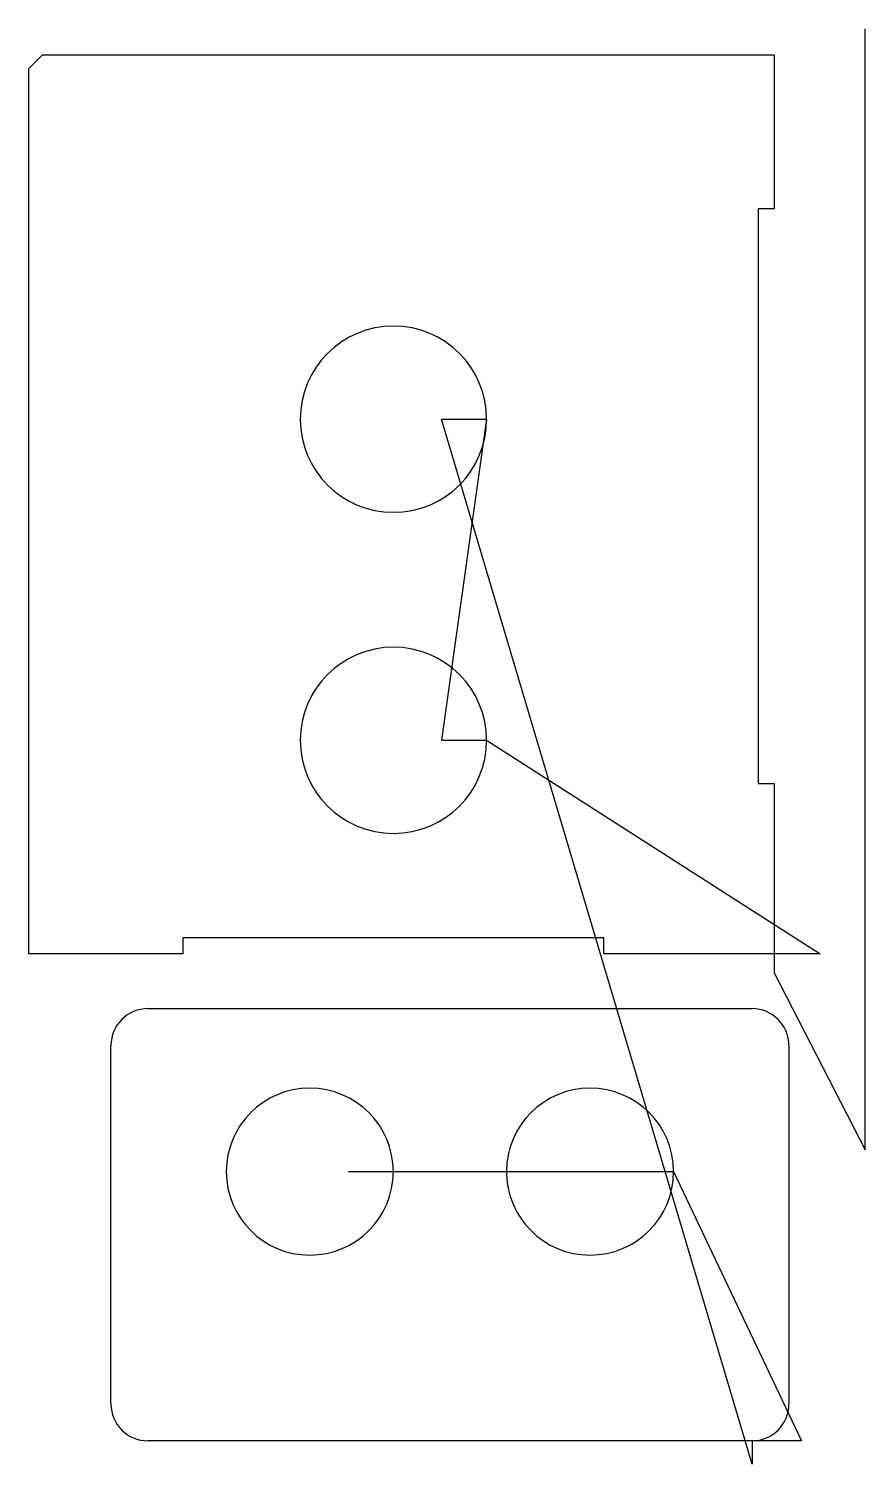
# Model space of a CAD drawing. Header units: metres. Extents: x 94 to 745, y 31 to 1149.
import ezdxf

# ---------------------------------------------------------------- set-up
doc = ezdxf.new("R2010")
doc.units = ezdxf.units.M

msp = doc.modelspace()

# ---------------------------------------------------------------- linework, layer by layer
at = {"layer": 'TOOL_0'}
for p, q in [((744.871, 1147.999), (744.871, 1148.999)), ((744.871, 276.164), (744.871, 1147.999)), ((94.043, 1117.982), (104.775, 1128.714)), ((94.043, 428.714), (94.043, 1117.982)), ((104.775, 1128.714), (674.043, 1128.714)), ((674.043, 1128.714), (674.043, 1008.714)), ((674.043, 1008.714), (661.543, 1008.714)), ((661.543, 1008.714), (661.543, 561.214)), ((656.75, 31.272), (415.293, 844.964)), ((415.293, 844.964), (450.293, 844.964)), ((450.293, 844.964), (415.293, 594.964)), ((415.293, 594.964), (450.293, 594.964)), ((450.293, 594.964), (709.789, 428.714)), ((661.543, 561.214), (674.043, 561.214)), ((674.043, 561.214), (674.043, 428.714)), ((541.543, 441.214), (214.043, 441.214)), ((214.043, 441.214), (214.043, 428.714)), ((541.543, 428.714), (541.543, 441.214)), ((214.043, 428.714), (94.043, 428.714)), ((674.043, 428.714), (541.543, 428.714)), ((709.789, 428.714), (674.043, 428.714)), ((674.043, 428.714), (674.043, 413.797)), ((674.043, 413.797), (744.871, 276.164)), ((186.75, 386.035), (656.75, 386.035)), ((158, 78.285), (158, 357.285)), ((685.5, 357.285), (685.5, 78.285)), ((342.718, 259.151), (377.718, 259.151)), ((377.718, 259.151), (560.782, 259.151)), ((560.782, 259.151), (595.782, 259.151)), ((595.782, 259.151), (695.135, 49.535)), ((656.75, 49.535), (186.75, 49.535)), ((695.135, 49.535), (656.75, 49.535)), ((656.75, 49.535), (656.75, 31.272))]:
    msp.add_line(p, q, dxfattribs=at)
for centre, radius, start, end in [((377.793, 844.964), 72.5, 0, 180), ((377.793, 844.964), 72.5, 180, 0), ((377.793, 594.964), 72.5, 0, 180), ((377.793, 594.964), 72.5, 180, 0), ((186.75, 357.285), 28.75, 90, 180), ((656.75, 357.285), 28.75, 0, 90), ((312.718, 259.151), 65, 0, 180), ((530.782, 259.151), 65, 0, 180), ((312.718, 259.151), 65, 180, 0), ((530.782, 259.151), 65, 180, 0), ((186.75, 78.285), 28.75, 180, 270), ((656.75, 78.285), 28.75, 270, 0)]:
    msp.add_arc(centre, radius, start, end, dxfattribs=at)

doc.saveas('drawing.dxf')
